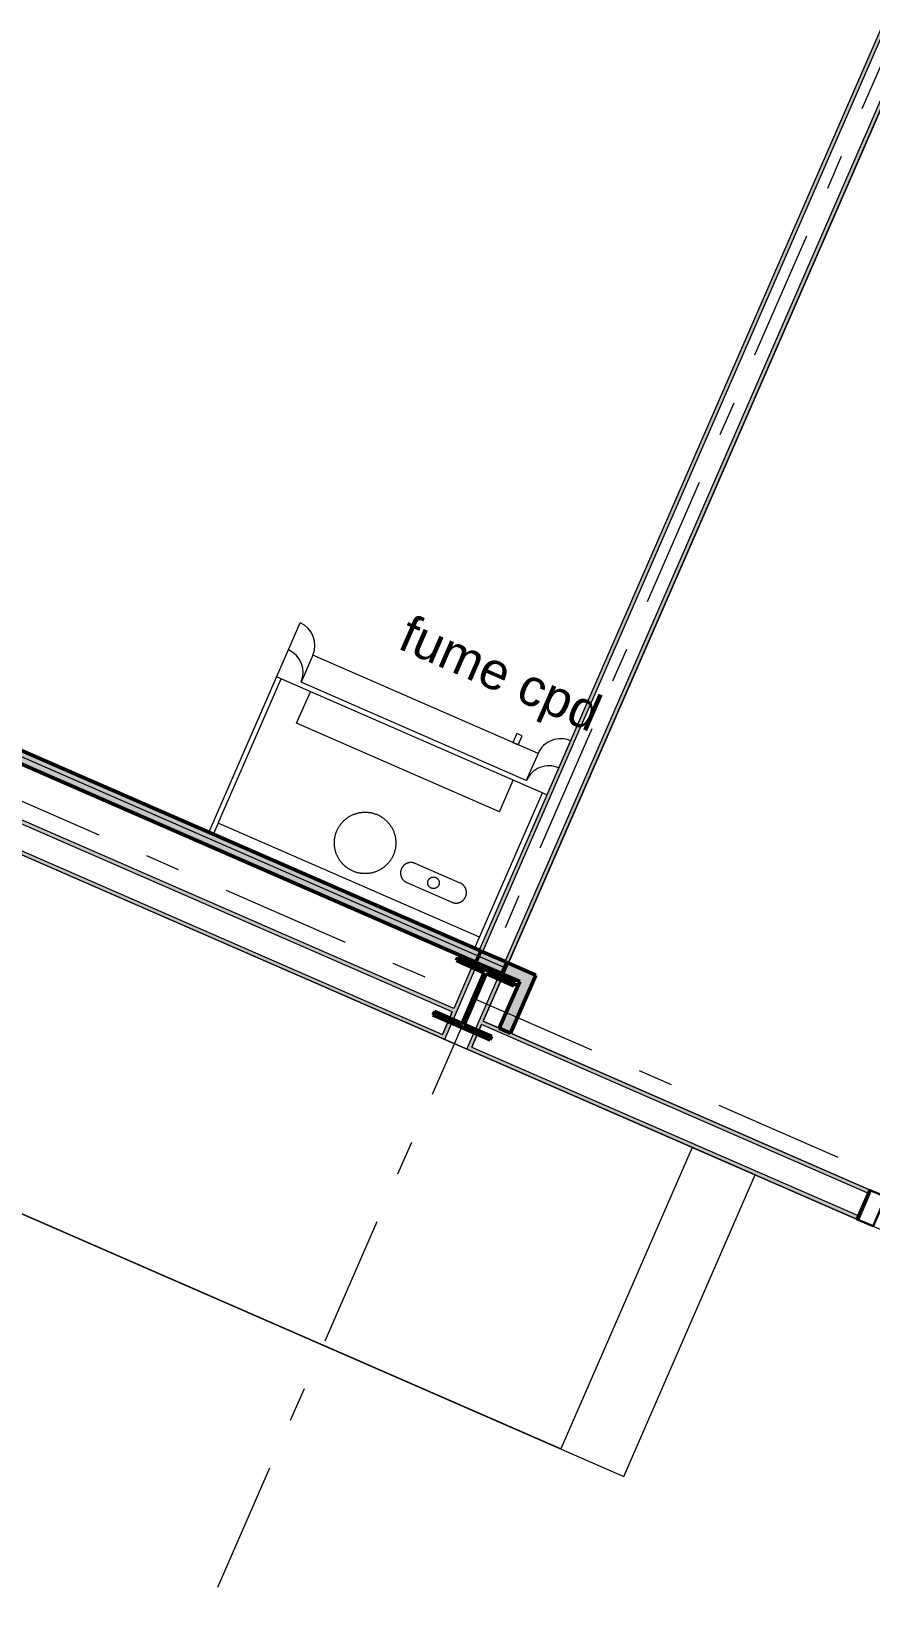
# Model space of a CAD drawing. Header units: millimetres. Extents: x -37281 to 954596, y -59787 to 956680.
# Drawn here: x 891078 to 894494, y -1501 to 4854 of the extents above; entities that cross this region are included whole.
import ezdxf
from ezdxf.enums import TextEntityAlignment as Align

# ---------------------------------------------------------------- set-up
doc = ezdxf.new("R2010")
doc.units = ezdxf.units.MM
doc.header["$MEASUREMENT"] = 0
doc.linetypes.add('Double Dashed', pattern=[1093.611073, 529.166651, -211.666656, 141.111112, -211.666656])
doc.linetypes.add('v1', pattern=[2800, 1000, -400, 0, -400, 1000, 0])
for name, color, linetype in [('A-15-M_Column_Int', 7, 'Continuous'), ('A-15-MG_Structural_Grid', 7, 'Continuous'), ('A-20-M_Floor_Slab', 7, 'Continuous'), ('A-25-M_Wall_Int', 7, 'Continuous'), ('New_A-05-M_Gross_Int_Circulation', 7, 'Continuous'), ('New_A-25-M_Wall_Int', 7, 'Continuous'), ('New_A-35-M_FFE-Zone', 7, 'Continuous'), ('New_A-35-M_FFE_Fixed', 7, 'Continuous'), ('New_ArchiCAD Door Markers', 7, 'Continuous'), ('New_ArchiCAD Doors', 7, 'Continuous')]:
    doc.layers.add(name, color=color, linetype=linetype)
for name, color, linetype, lineweight, true_color in [('A-15-M_Column_Int_Pen_No__28', 7, 'Continuous', 50, 0x2a2a2a), ('A-15-MG_Structural_Grid_Pen_No__163', 7, 'Continuous', 0, 0x750077), ('A-25-M_Wall_Int_Pen_No__107', 7, 'Continuous', 15, 0xa6a6a6), ('New_A-05-M_Gross_Int_Circulation_Pen_No__74', 7, 'Continuous', 20, 0x606060), ('New_A-25-M_Wall_Int_Pen_No__107', 7, 'Continuous', 15, 0xa6a6a6), ('New_A-25-M_Wall_Int_Pen_No__27', 7, 'Continuous', 50, 0x2a2a2a), ('New_A-25-M_Wall_Int_Pen_No__81', 7, 'Continuous', 20, 0x6a6a6a), ('New_A-35-M_FFE-Zone_Pen_No__74', 7, 'Continuous', 20, 0x606060), ('New_A-35-M_FFE_Fixed_Pen_No__64', 7, 'Continuous', 20, 0x606060), ('New_ArchiCAD Doors_Pen_No__23', 7, 'Continuous', 30, 0x2a2a2a), ('New_ArchiCAD Doors_Pen_No__43', 7, 'Continuous', 30, 0x444444), ('New_ArchiCAD Doors_Pen_No__63', 7, 'Continuous', 20, 0x606060)]:
    doc.layers.add(name, color=color, linetype=linetype, lineweight=lineweight, true_color=true_color)
for name, color, linetype, lineweight in [('A-20-M_Floor_Slab_Pen_No__89', 8, 'Continuous', 20), ('A-25-M_Wall_Int_Pen_No__1', 7, 'Continuous', 13), ('New_A-25-M_Wall_Int_Pen_No__1', 7, 'Continuous', 13), ('New_A-95-P_Text_1_50_GA_Pen_No__1', 7, 'Continuous', 13), ('New_ArchiCAD Door Markers_Pen_No__1', 7, 'Continuous', 13), ('New_ArchiCAD Door Markers_Pen_No__5', 7, 'Continuous', 25), ('New_ArchiCAD Doors_Pen_No__1', 7, 'Continuous', 13), ('New_ArchiCAD Doors_Pen_No__3', 7, 'Continuous', 18), ('New_ArchiCAD Zone Stamps_Pen_No__9', 7, 'Continuous', 13)]:
    doc.layers.add(name, color=color, linetype=linetype, lineweight=lineweight)
doc.styles.add('GENERATED_STYLE_1', font='')
doc.styles.add('GENERATED_STYLE_2', font='')
doc.styles.add('GENERATED_STYLE_3', font='')
doc.styles.add('GENERATED_STYLE_4', font='')
doc.styles.get('GENERATED_STYLE_1').set_extended_font_data('Swis721 BT', bold=True)
doc.styles.get('GENERATED_STYLE_2').set_extended_font_data('Arial', bold=True)
doc.styles.get('GENERATED_STYLE_3').set_extended_font_data('Arial')
doc.styles.get('GENERATED_STYLE_4').set_extended_font_data('Swis721 BT')

# ---------------------------------------------------------------- blocks, each defined once
blk = doc.blocks.new('Hub Circulation-Second_SF014_42_1', base_point=(876979.5, 5772.6))
at = {"layer": 'New_A-05-M_Gross_Int_Circulation_Pen_No__74', "linetype": 'Continuous'}
for p, q in [((893232.8, -912.4), (886137.9, 2181.3)), ((893767.6, 314.1), (893232.8, -912.4)), ((897092.9, -1135.2), (893767.6, 314.1))]:
    blk.add_line(p, q, dxfattribs=at)
at = {"layer": 'New_ArchiCAD Zone Stamps_Pen_No__9'}
for tag, height, style, p in [('ROOM_NAME', 250, 'GENERATED_STYLE_2', (875649.2, 7549.1)), ('zoneNameLine2', 250, 'GENERATED_STYLE_2', (875460.7, 7117)), ('ROOM_NUMBER', 200, 'GENERATED_STYLE_3', (875272.3, 6696.3)), ('measuredAreaCode', 200, 'GENERATED_STYLE_3', (875115.3, 6336.2)), ('ROOM_WALLS_PRM', 200, 'GENERATED_STYLE_3', (875422.7, 6202.1)), ('DUMMY_649', 200, 'GENERATED_STYLE_3', (876051.9, 5927.8)), ('DUMMY_650', 133.3, 'GENERATED_STYLE_3', (876331.1, 5821.2))]:
    blk.add_attdef(tag, text='', height=height, rotation=336.44041, dxfattribs=dict(at, style=style)).set_placement(p, align=Align.TOP_LEFT)
blk = doc.blocks.new('Slab_11_1', base_point=(868400.7, -1742.5))
at = {"layer": 'A-20-M_Floor_Slab_Pen_No__89', "linetype": 'Continuous', "flags": 128}
blk.add_lwpolyline([(893489.4, -1024.3), (894024.5, 202.7), (886673, 3408.4), (886137.9, 2181.3)], close=True, dxfattribs=at)
blk = doc.blocks.new('Standard grid marker_3')
at = {"layer": 'A-15-MG_Structural_Grid_Pen_No__163', "linetype": 'Double Dashed'}
blk.add_line((1000, 0), (74254.8, 0), dxfattribs=at)
at = {"layer": 'A-15-MG_Structural_Grid_Pen_No__163', "style": 'GENERATED_STYLE_4'}
for tag, p in [('AC_MarkerText_1_0', (-500, 43.4)), ('AC_MarkerText_1_1', (75754.8, 43.4))]:
    blk.add_attdef(tag, text='', height=350, rotation=360, dxfattribs=at).set_placement(p, align=Align.MIDDLE_CENTER)
blk = doc.blocks.new('Project Lab 3_INB 2203_86_2', base_point=(891390.3, 6907.4))
at = {"layer": 'New_A-35-M_FFE-Zone_Pen_No__74', "linetype": 'Continuous'}
for p, q in [((893011.2, 1043.6), (897355.8, 11007.2)), ((886681.7, 3803.6), (893011.2, 1043.6))]:
    blk.add_line(p, q, dxfattribs=at)
at = {"layer": 'New_ArchiCAD Zone Stamps_Pen_No__9'}
for tag, height, style, p in [('ROOM_NAME', 250, 'GENERATED_STYLE_2', (890862.8, 8333.9)), ('zoneNameLine2', 250, 'GENERATED_STYLE_2', (890674.4, 7901.7)), ('ROOM_NUMBER', 200, 'GENERATED_STYLE_3', (890486, 7481)), ('measuredAreaCode', 200, 'GENERATED_STYLE_3', (890329, 7120.9)), ('DUMMY_649', 200, 'GENERATED_STYLE_3', (890636.4, 6986.9)), ('DUMMY_650', 200, 'GENERATED_STYLE_3', (891125.7, 6773.5)), ('DUMMY_651', 133.3, 'GENERATED_STYLE_3', (891405, 6667))]:
    blk.add_attdef(tag, text='', height=height, rotation=336.44041, dxfattribs=dict(at, style=style)).set_placement(p, align=Align.TOP_LEFT)
blk = doc.blocks.new('General Store Room_INB 2205_87_2', base_point=(896636.5, 4911.1))
at = {"layer": 'New_A-35-M_FFE-Zone_Pen_No__74', "linetype": 'Continuous'}
for p, q in [((897355.8, 11007.2), (892916.9, 827.5)), ((892916.9, 827.5), (896087.4, -554.9))]:
    blk.add_line(p, q, dxfattribs=at)
at = {"layer": 'New_ArchiCAD Zone Stamps_Pen_No__9'}
for tag, height, style, p in [('ROOM_NAME', 250, 'GENERATED_STYLE_2', (895576.5, 6569.8)), ('zoneNameLine2', 250, 'GENERATED_STYLE_2', (895388, 6137.6)), ('ROOM_NUMBER', 200, 'GENERATED_STYLE_3', (895199.6, 5716.9)), ('measuredAreaCode', 200, 'GENERATED_STYLE_3', (895042.6, 5356.8)), ('DUMMY_649', 200, 'GENERATED_STYLE_3', (895350, 5222.8)), ('DUMMY_650', 200, 'GENERATED_STYLE_3', (895839.3, 5009.4)), ('DUMMY_651', 133.3, 'GENERATED_STYLE_3', (896118.6, 4902.9))]:
    blk.add_attdef(tag, text='', height=height, rotation=336.44041, dxfattribs=dict(at, style=style)).set_placement(p, align=Align.TOP_LEFT)
blk = doc.blocks.new('Double Door Asymmetric 19_7')
at = {"layer": 'New_ArchiCAD Doors_Pen_No__1', "linetype": 'Continuous'}
for p, q in [((-755, 0), (-755, -15)), ((755, 0), (755, -15)), ((-755, -15), (-755, -115)), ((755, -15), (755, -115)), ((-755, -115), (-755, -130)), ((755, -115), (755, -130))]:
    blk.add_line(p, q, dxfattribs=at)
at = {"layer": 'New_ArchiCAD Doors_Pen_No__43', "linetype": 'Continuous'}
for p, q in [((-748, 0), (-755, 0)), ((-755, 0), (-755, -130)), ((-682, 0), (-748, 0)), ((-748, 0), (-748, -130)), ((-682, -130), (-682, 0)), ((748, 0), (682, 0)), ((682, 0), (682, -130)), ((748, 0), (755, 0)), ((748, -130), (748, 0)), ((755, 0), (755, -130)), ((-748, -130), (-755, -130)), ((-748, -130), (-682, -130)), ((682, -130), (748, -130)), ((748, -130), (755, -130))]:
    blk.add_line(p, q, dxfattribs=at)
at = {"layer": 'New_ArchiCAD Doors_Pen_No__63', "linetype": 'Continuous'}
for p, q in [((682, 0), (682, 924)), ((-682, 0), (-682, 440))]:
    blk.add_line(p, q, dxfattribs=at)
for centre, radius, start, end in [((682, 0), 924, 90, 180), ((-682, 0), 440, 0, 90)]:
    blk.add_arc(centre, radius, start, end, dxfattribs=at)
blk = doc.blocks.new('Wall_267_2', base_point=(878668.4, 6898.8))
at = {"layer": 'A-25-M_Wall_Int_Pen_No__107', "linetype": 'Continuous'}
for points in [[(886583.7, 3572.8), (892791.8, 865.7), (892797.8, 879.5), (886589.7, 3586.5)], [(886537.7, 3467.3), (892745.8, 760.3), (892751.8, 774), (886543.7, 3481.1)], [(892916.9, 827.5), (892910.9, 813.7), (894482.9, 128.3), (894488.9, 142)], [(892871, 722.1), (892865, 708.3), (894437, 22.9), (894443, 36.6)]]:
    blk.add_hatch(color=256, dxfattribs=at).paths.add_polyline_path(points)
at = {"layer": 'A-25-M_Wall_Int_Pen_No__1', "linetype": 'Continuous'}
for p, q in [((892791.8, 865.7), (886583.7, 3572.8)), ((886543.7, 3481.1), (892751.8, 774)), ((892751.8, 774), (892791.8, 865.7)), ((892910.9, 813.7), (892871, 722.1)), ((894482.9, 128.3), (892910.9, 813.7)), ((892871, 722.1), (894443, 36.6)), ((894482.9, 128.3), (894443, 36.6)), ((894488.9, 142), (894482.9, 128.3)), ((894443, 36.6), (894437, 22.9))]:
    blk.add_line(p, q, dxfattribs=at)
at = {"layer": 'A-25-M_Wall_Int_Pen_No__1', "linetype": 'Continuous', "flags": 128}
for points in [[(892797.8, 879.5), (886589.7, 3586.5)], [(886491.9, 3487.3), (892745.8, 760.3)], [(894488.9, 142), (892916.9, 827.5)], [(892865, 708.3), (894437, 22.9)]]:
    blk.add_lwpolyline(points, dxfattribs=at)
at = {"layer": 'New_ArchiCAD Doors', "color": 251, "linetype": 'Continuous', "lineweight": 20, "true_color": 0x606060, "xscale": -1, "zscale": 1000, "rotation": 336.4403498076213}
blk.add_blockref('Double Door Asymmetric 19_7', (895181, -159.7), dxfattribs=at)
blk = doc.blocks.new('Wall_294_2', base_point=(892864.7, 707.7))
at = {"layer": 'A-25-M_Wall_Int_Pen_No__107', "linetype": 'Continuous'}
for points in [[(892914.6, 1109.8), (897337.2, 11252.2), (897323.4, 11258.1), (892900.8, 1115.8)], [(893020, 1063.8), (897442.6, 11206.2), (897428.8, 11212.2), (893006.2, 1069.8)], [(892880.9, 1070), (892745.5, 759.7), (892759.3, 753.7), (892894.6, 1064)], [(892986.3, 1024), (892851, 713.7), (892864.7, 707.7), (893000, 1018)]]:
    blk.add_hatch(color=256, dxfattribs=at).paths.add_polyline_path(points)
at = {"layer": 'New_A-25-M_Wall_Int_Pen_No__81', "linetype": 'Continuous', "lineweight": 0, "true_color": 0x353535}
for points in [[(892900.8, 1115.8), (892880.9, 1070), (892894.6, 1064), (892914.6, 1109.8)], [(892914.6, 1109.8), (892894.6, 1064), (892986.3, 1024), (893006.2, 1069.8)], [(893006.2, 1069.8), (892986.3, 1024), (893000, 1018), (893020, 1063.8)]]:
    blk.add_hatch(color=250, dxfattribs=at).paths.add_polyline_path(points)
at = {"layer": 'A-25-M_Wall_Int_Pen_No__1', "linetype": 'Continuous'}
for p, q in [((897337.2, 11252.2), (892914.6, 1109.8)), ((893006.2, 1069.8), (897428.8, 11212.2)), ((892894.6, 1064), (892759.3, 753.7)), ((892851, 713.7), (892986.3, 1024))]:
    blk.add_line(p, q, dxfattribs=at)
at = {"layer": 'A-25-M_Wall_Int_Pen_No__1', "linetype": 'Continuous', "flags": 128}
for points in [[(897323.4, 11258.1), (892900.8, 1115.8)], [(893020, 1063.8), (897442.6, 11206.2)], [(892880.9, 1070), (892797.8, 879.5)], [(892916.9, 827.5), (893000, 1018)], [(892791.8, 865.7), (892751.8, 774)], [(892871, 722.1), (892910.9, 813.7)], [(892745.8, 760.3), (892745.5, 759.7)], [(892745.5, 759.7), (892864.7, 707.7)], [(892864.7, 707.7), (892865, 708.3)]]:
    blk.add_lwpolyline(points, dxfattribs=at)
at = {"layer": 'New_A-25-M_Wall_Int_Pen_No__27', "linetype": 'Continuous'}
for p, q in [((892914.6, 1109.8), (892900.8, 1115.8)), ((893006.2, 1069.8), (892914.6, 1109.8)), ((892880.9, 1070), (892894.6, 1064)), ((892894.6, 1064), (892986.3, 1024)), ((892986.3, 1024), (893000, 1018)), ((893020, 1063.8), (893006.2, 1069.8))]:
    blk.add_line(p, q, dxfattribs=at)
blk = doc.blocks.new('Wall_302_2', base_point=(892983, 798.7))
at = {"layer": 'New_A-25-M_Wall_Int_Pen_No__81', "linetype": 'Continuous', "lineweight": 0, "true_color": 0x353535}
blk.add_hatch(color=250, dxfattribs=at).paths.add_polyline_path([(893028.9, 778.7), (893131.9, 1015), (893066.1, 989.2), (892983, 798.7)])
at = {"layer": 'New_A-25-M_Wall_Int_Pen_No__27', "linetype": 'Continuous', "flags": 128}
for points in [[(893066.1, 989.2), (892983, 798.7)], [(893028.9, 778.7), (893131.9, 1015)], [(892983, 798.7), (893028.9, 778.7)]]:
    blk.add_lwpolyline(points, dxfattribs=at)
blk = doc.blocks.new('Simple Door Opening_11')
at = {"layer": 'New_ArchiCAD Doors_Pen_No__1', "linetype": 'Continuous'}
for p, q in [((-955, 115), (-955, 130)), ((955, 115), (955, 130)), ((-955, 15), (-955, 115)), ((955, 15), (955, 115)), ((-955, 0), (-955, 15)), ((955, 0), (955, 15))]:
    blk.add_line(p, q, dxfattribs=at)
blk = doc.blocks.new('Metal Double Door 19')
at = {"layer": 'New_ArchiCAD Doors_Pen_No__1', "linetype": 'Continuous'}
for p, q in [((-955, 0), (-992, 0)), ((-955, 0), (-955, -15)), ((955, 0), (955, -15)), ((955, 0), (992, 0)), ((-955, -15), (-955, -100)), ((955, -15), (955, -100)), ((-955, -100), (-955, -115)), ((-955, -115), (-955, -130)), ((955, -100), (955, -115)), ((955, -115), (955, -130)), ((-955, -130), (-992, -130)), ((955, -130), (992, -130))]:
    blk.add_line(p, q, dxfattribs=at)
at = {"layer": 'New_ArchiCAD Doors_Pen_No__23', "linetype": 'Continuous'}
for p, q in [((-923, 0), (-955, 0)), ((-955, 0), (-955, -100)), ((-923, -100), (-923, 0)), ((955, 0), (923, 0)), ((923, 0), (923, -100)), ((955, -100), (955, 0)), ((-955, -100), (-923, -100)), ((923, -100), (955, -100))]:
    blk.add_line(p, q, dxfattribs=at)
at = {"layer": 'New_ArchiCAD Doors_Pen_No__3', "linetype": 'Continuous'}
for p, q in [((923, 0), (923, 988)), ((-923, 0), (-923, 858))]:
    blk.add_line(p, q, dxfattribs=at)
for centre, radius, start, end in [((923, 0), 988, 90, 180), ((-923, 0), 858, 0, 90)]:
    blk.add_arc(centre, radius, start, end, dxfattribs=at)
blk = doc.blocks.new('Door Stamp 17_66')
at = {"layer": 'New_ArchiCAD Door Markers_Pen_No__5', "linetype": 'Continuous'}
for p, q in [((561.2, -70), (-561.2, -70)), ((-561.2, -70), (-561.2, -281.8)), ((561.2, -70), (-561.2, -70)), ((561.2, -281.8), (561.2, -70)), ((-561.2, -281.8), (561.2, -281.8))]:
    blk.add_line(p, q, dxfattribs=at)
at = {"layer": 'New_ArchiCAD Door Markers_Pen_No__1', "style": 'GENERATED_STYLE_1'}
blk.add_attdef('AC_WIDO_ID', text='', height=150, rotation=180, dxfattribs=at).set_placement((502.3, -25.2), align=Align.BOTTOM_LEFT)
blk = doc.blocks.new('Wall_304_2', base_point=(893948.6, -2873.4))
at = {"layer": 'New_A-25-M_Wall_Int_Pen_No__107', "linetype": 'Continuous'}
for points in [[(893769.9, -2795.4), (890002.5, -1152.6), (889996.5, -1166.4), (893763.9, -2809.2)], [(889950.5, -1271.8), (893717.9, -2914.6), (893723.9, -2900.8), (889956.5, -1258)]]:
    blk.add_hatch(color=256, dxfattribs=at).paths.add_polyline_path(points)
at = {"layer": 'New_A-25-M_Wall_Int_Pen_No__1', "linetype": 'Continuous'}
for p, q in [((893763.9, -2809.2), (889996.5, -1166.4)), ((889956.5, -1258), (893723.9, -2900.8)), ((893769.9, -2795.4), (893736, -2780.6)), ((893717.9, -2914.6), (893684, -2899.8)), ((895520.7, -3558.8), (895514.7, -3572.6)), ((895520.7, -3558.8), (895554.6, -3573.6)), ((895514.7, -3572.6), (895480.7, -3650.5)), ((895474.7, -3664.3), (895468.7, -3678)), ((895468.7, -3678), (895502.6, -3692.8)), ((895480.7, -3650.5), (895474.7, -3664.3))]:
    blk.add_line(p, q, dxfattribs=at)
at = {"layer": 'New_A-25-M_Wall_Int_Pen_No__1', "linetype": 'Continuous', "flags": 128}
for points in [[(889996.5, -1166.4), (889956.5, -1258)], [(893769.9, -2795.4), (890002.5, -1152.6)], [(889950.5, -1271.8), (893717.9, -2914.6)]]:
    blk.add_lwpolyline(points, dxfattribs=at)
at = {"layer": 'New_ArchiCAD Door Markers'}
ref = blk.add_blockref('Door Stamp 17_66', (894593.3, -3296.3), dxfattribs=dict(at, rotation=156.4404115839977))
ref.add_attrib('AC_WIDO_ID', 'ID02.003A', dxfattribs={"layer": 'New_ArchiCAD Door Markers_Pen_No__1', "color": 7, "height": 150, "rotation": 336.44041, "style": 'GENERATED_STYLE_1'}).set_placement((894160.9, -2986.5), align=Align.BOTTOM_LEFT)
at = {"layer": 'New_ArchiCAD Doors', "color": 251, "linetype": 'Continuous', "lineweight": 20, "true_color": 0x606060, "xscale": -1, "zscale": 1000, "rotation": 336.4404115839977}
blk.add_blockref('Metal Double Door 19', (894645.3, -3177.1), dxfattribs=at)
at = {"layer": 'New_ArchiCAD Doors', "color": 251, "linetype": 'Continuous', "lineweight": 20, "true_color": 0x606060, "zscale": 1000, "rotation": 156.4404115839977}
blk.add_blockref('Simple Door Opening_11', (894645.3, -3177.1), dxfattribs=at)
blk = doc.blocks.new('Wall_429_2', base_point=(893066.1, 989.2))
at = {"layer": 'New_A-25-M_Wall_Int_Pen_No__81', "linetype": 'Continuous', "lineweight": 0, "true_color": 0x353535}
for points in [[(886646.9, 3842.8), (886672.7, 3777), (892880.9, 1070), (892900.8, 1115.8)], [(893020, 1063.8), (893000, 1018), (893066.1, 989.2), (893131.9, 1015)]]:
    blk.add_hatch(color=250, dxfattribs=at).paths.add_polyline_path(points)
at = {"layer": 'New_A-25-M_Wall_Int_Pen_No__27', "linetype": 'Continuous', "flags": 128}
for points in [[(892900.8, 1115.8), (886646.9, 3842.8)], [(886672.7, 3777), (892880.9, 1070)], [(893000, 1018), (893066.1, 989.2)], [(893131.9, 1015), (893020, 1063.8)]]:
    blk.add_lwpolyline(points, dxfattribs=at)
blk = doc.blocks.new('Universal Columns Column 19_2')
at = {"layer": 'A-15-M_Column_Int', "linetype": 'Continuous', "lineweight": 0, "true_color": 0xffffff}
h = blk.add_hatch(dxfattribs=at)
h.set_pattern_fill('613_01__a5_STUCCO_0003', style=0, pattern_type=2)
h.set_pattern_definition([(286.3, (0, 0), (-3213820, 11866500), [3000, -14992680]), (309.93, (992000, -2522800), (-1760680, 765780), [4670, -4288600]), (111.49, (-168200, -712500), (765800, 1760700), [7100, -2708200]), (111.49, (-238700, -1062700), (765800, 1760700), [7100, -2708200]), (111.49, (-566500, -1578300), (765800, 1760700), [7100, -2708200]), (111.49, (-655700, -1708100), (765800, 1760700), [7100, -2708200]), (111.494, (-465300, -1834400), (765800, 1760700), [7100, -2708200]), (111.494, (-104200, -1931700), (765800, 1760700), [7100, -2708200]), (111.494, (257800, -2002000), (765800, 1760700), [7100, -2708200]), (183.06, (-194600, -886000), (2526450, 994900), [11200, -4282100]), (183.06, (-349700, -1079650), (2526450, 994900), [11200, -4282100]), (183.06, (116350, -2076500), (2526450, 994900), [11200, -4282100]), (111.49, (-350400, -1231700), (765800, 1760700), [7100, -2708200]), (111.49, (-502900, -1720200), (765800, 1760700), [7100, -2708200]), (111.494, (-274000, -1895900), (765800, 1760700), [7100, -2708200]), (111.494, (322000, -2155100), (765800, 1760700), [7100, -2708200]), (48.06, (-367140, -1412600), (765780, 1760680), [10500, -6061050]), (48.06, (-236400, -1671930), (765780, 1760680), [10520, -6061050]), (48.06, (-93300, -549600), (765800, 1760700), [10500, -6061050]), (48.06, (189050, -378800), (765800, 1760700), [10500, -6061050]), (48.06, (50600, -207200), (765800, 1760700), [10500, -6061050]), (48.06, (563700, -450600), (765800, 1760700), [10500, -6061050]), (48.06, (904800, -517960), (765780, 1760680), [10500, -6061050]), (48.06, (1265960, -877540), (765780, 1760680), [10500, -6061050]), (48.06, (1482600, -916100), (765780, 1760680), [10520, -6061050]), (48.06, (1273060, -1199550), (765780, 1760680), [10520, -6061050]), (48.06, (1211900, -1491860), (765780, 1760680), [10520, -6061050]), (48.06, (943500, -1689000), (765780, 1760680), [10520, -6061050]), (48.06, (1016600, -1999200), (765780, 1760680), [10520, -6061050]), (48.06, (801000, -2133260), (765780, 1760680), [10520, -6061050]), (48.06, (807600, -2293060), (765780, 1760680), [10520, -6061050]), (48.06, (630500, -2291960), (765780, 1760680), [10520, -6061050]), (48.06, (151700, -1607900), (765780, 1760680), [10520, -6061050]), (48.06, (70000, -1177460), (765780, 1760680), [10500, -6061050]), (48.06, (631750, -935800), (765780, 1760680), [10500, -6061050]), (48.06, (986700, -1181300), (765780, 1760680), [10500, -6061050]), (48.06, (850600, -1436000), (765780, 1760680), [10520, -6061050]), (48.06, (409300, -1365550), (765780, 1760680), [10500, -6061050]), (48.06, (488700, -1638000), (765780, 1760680), [10520, -6061050]), (48.06, (565600, -1787900), (765780, 1760680), [10520, -6061050]), (48.06, (297900, -886800), (765780, 1760680), [10500, -6061050]), (48.06, (277700, -629950), (765800, 1760700), [10500, -6061050]), (111.494, (551400, -2107800), (765800, 1760700), [7100, -2708200]), (111.494, (998900, -2140500), (765800, 1760700), [7100, -2708200]), (111.49, (707000, -1598400), (765800, 1760700), [7100, -2708200]), (111.494, (1193500, -1658100), (765800, 1760700), [7100, -2708200]), (111.49, (691100, -1191600), (765800, 1760700), [7100, -2708200]), (111.49, (1263300, -1334100), (765800, 1760700), [7100, -2708200]), (111.49, (979600, -866500), (765800, 1760700), [7100, -2708200]), (111.49, (1307600, -730700), (765800, 1760700), [7100, -2708200]), (111.49, (640400, -526600), (765800, 1760700), [7100, -2708200]), (111.49, (694500, -717200), (765800, 1760700), [7100, -2708200]), (111.49, (314700, -283700), (765800, 1760700), [7100, -2708200]), (111.49, (167600, -528500), (765800, 1760700), [7100, -2708200]), (111.49, (12400, -430600), (765800, 1760700), [7100, -2708200]), (111.49, (67100, -748000), (765800, 1760700), [7100, -2708200]), (111.49, (344000, -1091200), (765800, 1760700), [7100, -2708200]), (111.49, (29600, -939300), (765800, 1760700), [7100, -2708200]), (111.49, (438400, -757700), (765800, 1760700), [7100, -2708200]), (111.49, (-42600, -1373600), (765800, 1760700), [7100, -2708200]), (169.023, (65740, -1702860), (-7808487, 1302433), [10530, -17691000]), (169.023, (1133700, -1883880), (-7808487, 1302433), [10530, -17691000]), (169.023, (1445740, -1224800), (-7808487, 1302433), [10530, -17691000]), (169.023, (1047320, -1405880), (-7808487, 1302433), [10530, -17691000]), (169.023, (180300, -1357830), (-7808487, 1302433), [10530, -17691000]), (169.023, (-432670, -1577200), (-7808487, 1302433), [10530, -17691000]), (169.023, (223600, -966600), (-7808487, 1302433), [10530, -17691000]), (169.023, (1136430, -1014340), (-7808487, 1302433), [10530, -17691000]), (169.023, (1524220, -1021000), (-7808487, 1302433), [10530, -17691000]), (169.023, (1135220, -608810), (-7808487, 1302433), [10530, -17691000]), (169.023, (893470, -721350), (-7808487, 1302433), [10530, -17691000]), (169.023, (840820, -1017380), (-7808487, 1302433), [10530, -17691000]), (169.023, (46180, -1841170), (-7808487, 1302433), [10530, -17691000]), (169.023, (407640, -1861700), (-7808487, 1302433), [10530, -17691000]), (169.023, (845750, -1951000), (-7808487, 1302433), [10530, -17691000]), (48.06, (1350950, -1429200), (765780, 1760680), [10520, -6061050]), (48.06, (1140700, -2005970), (765780, 1760680), [10520, -6061050]), (48.06, (978100, -2309850), (765780, 1760680), [10520, -6061050]), (48.06, (198750, -158600), (765800, 1760700), [10500, -6061050]), (48.06, (458460, -261400), (765800, 1760700), [10500, -6061050]), (48.06, (772750, -448730), (765780, 1760680), [10500, -6061050]), (48.06, (1481360, -686060), (765780, 1760680), [10520, -6061050]), (48.06, (1667650, -817700), (765780, 1760680), [10520, -6061050]), (48.06, (1651400, -901750), (765780, 1760680), [10520, -6061050])])
h.paths.add_polyline_path([(-127.3, -127.05), (127.3, -127.05), (127.3, -112.85), (4.3, -112.85), (4.3, 112.85), (127.3, 112.85), (127.3, 127.05), (-127.3, 127.05), (-127.3, 112.85), (-4.3, 112.85), (-4.3, -112.85), (-127.3, -112.85)])
at = {"layer": 'A-15-M_Column_Int_Pen_No__28', "linetype": 'Continuous'}
for p, q in [((127.3, 127.05), (-127.3, 127.05)), ((-127.3, 127.05), (-127.3, 112.85)), ((-127.3, 112.85), (-4.3, 112.85)), ((-4.3, 112.85), (-4.3, -112.85)), ((4.3, -112.85), (4.3, 112.85)), ((4.3, 112.85), (127.3, 112.85)), ((127.3, 112.85), (127.3, 127.05)), ((-4.3, -112.85), (-127.3, -112.85)), ((-127.3, -112.85), (-127.3, -127.05)), ((-127.3, -127.05), (127.3, -127.05)), ((127.3, -112.85), (4.3, -112.85)), ((127.3, -127.05), (127.3, -112.85))]:
    blk.add_line(p, q, dxfattribs=at)
blk = doc.blocks.new('Standard grid marker')
at = {"layer": 'A-15-MG_Structural_Grid_Pen_No__163', "linetype": 'Double Dashed'}
blk.add_line((1000, 0), (29726, 0), dxfattribs=at)
at = {"layer": 'A-15-MG_Structural_Grid_Pen_No__163', "style": 'GENERATED_STYLE_4'}
for tag, p in [('AC_MarkerText_1_0', (-500, 41.2)), ('AC_MarkerText_1_1', (31226, 41.2))]:
    blk.add_attdef(tag, text='', height=350, rotation=90, dxfattribs=at).set_placement(p, align=Align.MIDDLE_CENTER)
blk = doc.blocks.new('Fume Cupboard STD H9')
at = {"layer": 'New_A-35-M_FFE_Fixed_Pen_No__64', "linetype": 'Continuous'}
for p, q in [((0, 0), (0, 930)), ((0, 930), (20, 930)), ((20, 930), (20, 880)), ((1180, 880), (1180, 930)), ((1180, 930), (1200, 930)), ((1200, 930), (1200, 0)), ((20, 880), (1180, 880)), ((20, 880), (20, 240.4)), ((1180, 880), (1180, 240.4)), ((150, 380.4), (150, 240.4)), ((150, 380.4), (1050, 380.4)), ((1050, 380.4), (1050, 240.4)), ((0, 240.4), (1200, 240.4)), ((100, 220.4), (1100, 220.4)), ((100, 100), (100, 220.4)), ((1100, 100), (1100, 220.4)), ((100, 100), (1100, 100)), ((212, 100), (188, 100)), ((188, 100), (188, 60)), ((212, 60), (212, 100)), ((188, 60), (212, 60))]:
    blk.add_line(p, q, dxfattribs=at)
at = {"layer": 'New_A-35-M_FFE_Fixed_Pen_No__64', "linetype": 'v1'}
for p, q in [((380, 795), (180, 795)), ((180, 710), (380, 710))]:
    blk.add_line(p, q, dxfattribs=at)
for centre, radius in [((600, 715), 125), ((280, 752.5), 23.5)]:
    blk.add_circle(centre, radius, dxfattribs=at)
for centre, start, end in [((180, 752.5), 90, 270), ((380, 752.5), 270, 90)]:
    blk.add_arc(centre, 42.5, start, end, dxfattribs=at)
at = {"layer": 'New_A-35-M_FFE_Fixed_Pen_No__64', "linetype": 'Continuous'}
for centre, start, end in [((0, 220.4), 270, 0), ((1200, 220.4), 180, 270), ((0, 100), 270, 0), ((1200, 100), 180, 270)]:
    blk.add_arc(centre, 100, start, end, dxfattribs=at)

msp = doc.modelspace()

# ---------------------------------------------------------------- block references
at = {"layer": 'A-15-M_Column_Int', "linetype": 'Continuous', "zscale": 1000, "rotation": 336.440414821721}
msp.add_blockref('Universal Columns Column 19_2', (892880.5, 919.4), dxfattribs=at)
at = {"layer": 'A-15-MG_Structural_Grid', "color": 8, "linetype": 'Continuous', "lineweight": 15, "zscale": 1000}
for name, p, rotation in [('Standard grid marker', (898566.9, 13959.8), 246.440411583993), ('Standard grid marker_3', (867897.8, 11813.5), 336.440411583993)]:
    msp.add_blockref(name, p, dxfattribs=dict(at, rotation=rotation))
at = {"layer": 'A-20-M_Floor_Slab', "color": 8, "linetype": 'Continuous', "lineweight": 20}
msp.add_blockref('Slab_11_1', (868400.7, -1742.5), dxfattribs=at)
at = {"layer": 'A-25-M_Wall_Int', "color": 250, "lineweight": 50, "true_color": 0x2a2a2a}
for name, p in [('Wall_294_2', (892864.7, 707.7)), ('Wall_267_2', (878668.4, 6898.8))]:
    msp.add_blockref(name, p, dxfattribs=at)
at = {"layer": 'New_A-05-M_Gross_Int_Circulation', "linetype": 'Continuous'}
msp.add_blockref('Hub Circulation-Second_SF014_42_1', (876979.5, 5772.6), dxfattribs=at)
at = {"layer": 'New_A-25-M_Wall_Int', "color": 250, "lineweight": 50, "true_color": 0x2a2a2a}
for name, p in [('Wall_429_2', (893066.1, 989.2)), ('Wall_302_2', (892983, 798.7)), ('Wall_304_2', (893948.6, -2873.4))]:
    msp.add_blockref(name, p, dxfattribs=at)
at = {"layer": 'New_A-35-M_FFE-Zone', "linetype": 'Continuous'}
for name, p in [('Project Lab 3_INB 2203_86_2', (891390.3, 6907.4)), ('General Store Room_INB 2205_87_2', (896636.5, 4911.1))]:
    msp.add_blockref(name, p, dxfattribs=at)
at = {"layer": 'New_A-35-M_FFE_Fixed', "color": 251, "linetype": 'Continuous', "lineweight": 20, "true_color": 0x606060, "zscale": 1000, "rotation": 156.4404115839917}
msp.add_blockref('Fume Cupboard STD H9', (893272.6, 1968.3), dxfattribs=at)

# ---------------------------------------------------------------- texts
at = {"layer": 'New_A-95-P_Text_1_50_GA_Pen_No__1', "linetype": 'Continuous', "insert": (893413.2, 2139.3), "char_height": 150, "attachment_point": 3, "rotation": 336.44041, "style": 'GENERATED_STYLE_4'}
msp.add_mtext('\\A1;{\\fSwis721 BT|b0|i0|c0|p34;fume cpd}', dxfattribs=at)

doc.saveas('drawing.dxf')
